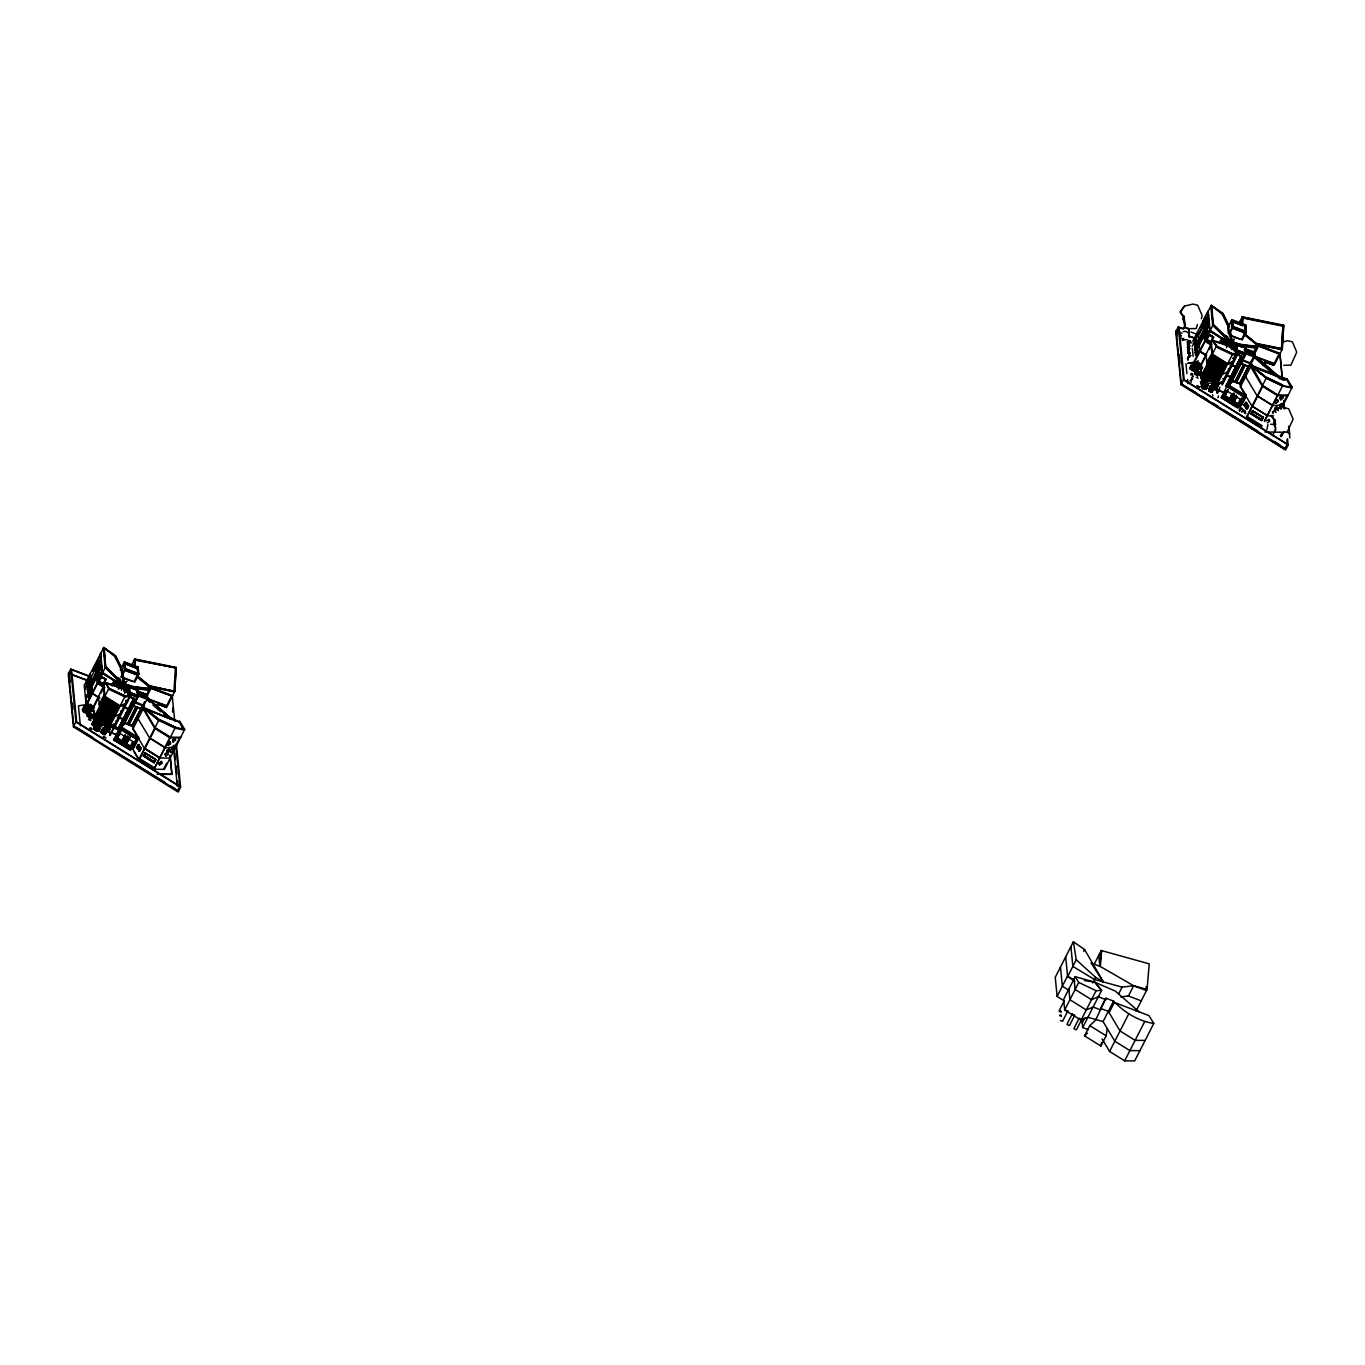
<?xml version="1.0" encoding="UTF-8"?>
<svg xmlns="http://www.w3.org/2000/svg" width="1365" height="1365" viewBox="0 0 1365 1365"><rect width="100%" height="100%" fill="white"/><g stroke="black" fill="none" stroke-linecap="round" stroke-linejoin="round"><path stroke-width="1.5" d="M1230.957 348.587L1230.838 345.26L1229.2 344.134M1187.977 360.36L1187.704 357.05L1190.911 355.565M1187.635 359.439L1187.652 358.21M1191.73 374.317L1191.764 373.345L1190.843 374.607M120.785 682.381L120.257 679.122L117.834 677.518L120.171 682.841M1228.295 340.209L1227.783 336.95L1225.361 335.329L1227.664 339.237L1227.323 343.024M134.214 667.366L134.691 658.971L176.187 667.4L174.805 691.304L167.281 706.285L146.789 698.607M134.794 666.205L135.34 659.534L175.471 667.707L173.952 691.355L149.331 686.356L137.336 676.665M134.879 667.57L135.34 659.534M176.187 667.4L174.601 691.936L149.075 686.732L136.722 676.784M1241.638 323.71L1242.201 316.782L1283.697 325.228L1282.315 349.116L1274.808 364.097L1254.299 356.419M1241.723 325.177L1242.201 316.782M1242.304 324.017L1242.85 317.363L1282.981 325.518L1281.462 349.184L1256.858 344.168L1244.846 334.493M1242.508 323.386L1242.85 317.363M1281.462 349.184L1282.981 325.518M1283.697 325.228L1282.11 349.747L1256.585 344.56L1244.232 334.596M1281.445 436.015L1282.435 433.575M1136.038 1011.09L1147.061 989.454L1149.211 963.844L1101.197 950.501L1099.866 966.335L1098.791 955.244M1146.088 986.622L1146.481 990.598L1133.65 985.735L1100.327 966.505L1101.64 950.671M119.71 684.309L119.813 687.465L122.85 685.452L120.598 686.612M122.935 682.841L122.185 681.22M1230.445 340.67L1229.711 339.032M1228.892 344.441L1230.36 343.28L1227.323 345.294L1227.254 341.898L1227.425 342.82M1234.318 393.257L1231.844 400.269M1102.101 1038.919L1109.591 1051.459L1124.675 1060.844L1134.69 1060.912L1153.783 1023.443C1138.274 1021.174 1124.163 1012.182 1113.533 1001.091L1105.872 998.19L1095.583 1020.184L1089.748 1025.593L1084.527 1035.847L1100.907 1046.051L1101.504 1042.485M1100.907 1046.051L1106.128 1035.796L1107.322 1028.681M1190.997 382.302L1191.935 377.201L1193.283 376.774M1266.959 429.583L1267.897 424.481M1189.376 351.044L1188.386 353.074L1189.376 354.781L1187.84 352.375L1189.307 350.447M1240.649 408.596L1241.723 408.442L1239.949 409.142L1239.676 411.257L1239.42 410.114M1189.017 354.661L1189.632 356.982M1239.369 410.95L1239.659 409.483M119.591 686.578L118.84 688.898M1201.388 318.796L1202.121 315.554L1197.685 305.197L1192.891 304.088L1184.376 306.152L1180.145 311.732L1184.496 317.328M1217.87 397.778L1218.467 395.901M119.523 683.507L119.182 679.941L120.188 680.538M1227.05 341.318L1226.708 337.769M1191.15 375.068L1191.236 373.481M1197.412 324.478L1196.218 328.555L1189.086 328.675L1184.513 327.19L1184.086 317.891L1180.35 312.636L1184.376 306.152M132.217 664.038L134.691 658.971M137.541 676.033L149.553 685.725L149.365 689.666L132.832 687.585M175.471 667.707L135.135 660.165M173.952 691.355L149.553 685.725M1242.406 345.652L1256.875 347.495L1256.79 343.929L1244.453 333.964M1256.858 344.168L1243.549 332.633M1229.336 347.273L1229.473 345.26M1281.018 436.783L1283.919 431.988M121.246 685.844L120.871 686.766L125.904 685.81L128.737 686.851M121.485 690.246L121.4 687.295M91.643 710.482L105.276 682.534L125.188 688.489M105.975 682.892L109.115 689.274L105.975 682.892L124.659 688.096L129.453 695.45L124.42 696.577L129.453 695.45M115.138 724.218L109.439 727.084L94.1 717.529L108.876 688.37L105.276 682.534M124.659 688.096L129.129 696.201M104.951 683.302L124.778 688.83L130.119 695.74L125.119 696.133L109.439 727.084M130.119 695.74L110.19 735.36L108.944 728.859M144.502 708.742L159.5 719.747L175.164 727.221L184.702 729.354L164.397 769.331L154.091 769.28L138.718 759.691L133.309 750.665M147.011 695.16L137.677 691.628L147.352 694.478L147.693 697.925L143.837 705.432L144.127 708.486L143.547 704.511L143.837 707.548L159.057 719.662L138.718 759.691M175.164 727.221L159.5 719.747M179.429 722.102L171.239 718.109L179.429 722.102L169.84 718.792L147.335 698.146L171.12 718.468L147.266 698.641M1199.221 368.516L1212.785 340.363L1236.4 347.597M1213.178 341.472L1216.966 346.318L1232.254 353.637L1236.963 353.262L1232.168 345.908L1236.639 354.03L1233.499 354.269M1223.449 381.91L1216.949 384.896L1201.61 375.341L1216.386 346.181L1212.785 340.363M1216.966 346.318L1214.031 342.888M1232.356 347L1232.629 345.891L1234.677 348.996M1212.461 341.131L1232.305 346.659L1237.646 353.552L1232.629 353.945L1216.949 384.896M1237.646 353.552L1222.17 384.333M1281.138 409.091L1292.211 387.182L1287.28 379.163L1251.33 365.274L1262.591 385.425L1277.964 394.997L1288.27 395.065M1273.545 415.881L1267.351 415.83L1251.978 406.241L1240.41 386.892L1251.364 365.359L1266.566 377.491L1246.228 417.519L1261.601 427.091M1255.271 369.181L1252.336 365.803L1266.686 378.327L1282.349 385.817L1292.211 387.182M1250.715 363.005L1251.005 366.042L1286.803 380.204L1287.28 379.163M1188.676 351.59L1188.096 353.399L1189.376 354.781M1188.966 355.105L1189.307 354.32L1189.427 357.135M1239.949 409.142L1239.591 409.927L1240.461 409.295M1183.796 328.658L1185.212 325.706M125.102 691.338L125.717 688.182L122.338 686.97M1229.848 344.799L1233.226 346.01L1231.605 349.474M1272.521 435.674L1275.78 429.002M1182.602 340.567L1183.643 338.332L1182.312 340.295M90.397 676.477L70.758 669.038L68.25 673.9L73.437 726.863L178.115 792.058L180.624 787.196L176.477 744.829M69.478 673.815L71.577 669.72L89.305 676.46M121.297 669.601L122.031 668.628L115.462 655.661L103.791 647.437L84.221 685.366L86.114 704.732L92.871 708.862M96.864 662.383L100.242 655.78M86.046 684.053L90.824 674.668M92.581 671.273L96.028 664.038L96.233 673.576M88.145 681.306L89.203 684.65L86.933 687.312L86.626 684.275L88.145 681.306L89.425 684.94M96.932 670.437L95.857 666.205L98.638 660.745L99.713 664.977L87.189 689.376L88.196 692.703L87.36 689.274L88.725 689.735M87.701 687.602L87.394 684.565L88.896 681.596M99.406 661.035L95.857 666.205M87.906 687.09L87.582 684.411L88.913 682.346M87.087 686.783L86.831 684.138L89.646 685.025L88.486 687.295L87.087 686.783L89.322 682.364L87.991 681.852L88.247 684.496M97.325 666.547L99.014 663.39M86.933 687.312L89.39 682.381M96.164 670.147L98.963 664.687L98.638 660.745M89.032 684.803L88.435 687.158M97.598 669.857L99.918 665.301M87.957 689.666L99.867 666.291L99.167 669.14L100.089 669.328L88.196 692.703M87.428 692.413L99.338 669.038M89.135 691.492L90.209 694.836L88.691 697.788L87.633 694.461L89.902 691.782L88.913 697.276M89.919 692.533L88.981 692.038L87.821 694.324L89.066 697.208L88.691 694.649M89.936 690.571L100.583 669.635L100.328 666.99M89.902 691.782L88.401 694.751L88.691 697.788M97.99 681.118L96.949 678.047L100.498 672.877L100.635 675.965L98.144 680.589L97.905 678.2L100.481 673.679M97.137 677.91L98.553 678.439L98.775 680.828L97.376 680.299L97.137 677.91L100.345 673.423M88.844 694.717L89.902 692.652M87.923 697.498L89.442 694.546M100.498 672.877L96.949 678.047M73.437 726.863L75.962 722L70.758 669.038M97.376 680.299L100.566 673.9M82.685 710.312L84.511 706.149M97.222 680.828L100.686 673.952M84.988 706.234L82.873 710.96M89.322 697.293L90.38 695.109M82.736 710.909L86.166 706.234L83.35 711.455M90.551 695.177L89.442 697.344L88.981 692.038M85.5 706.149L82.821 711.216L87.872 712.854M86.114 704.732L105.685 666.803L103.791 647.437M85.79 706.149L82.941 711.284C88.776 718.894 94.85 690.912 86.097 712.769M98.519 681.715L103.365 684.821L98.195 681.92L101.147 676.016M83.709 711.66L86.387 706.149L83.948 711.813M98.195 681.92L101.744 676.63L98.707 681.8L103.194 684.257L105.907 679.292L101.556 676.989M86.985 706.507L84.306 712.018M99.406 681.425C111.043 687.994 92.308 681.903 101.778 676.835M84.425 712.086L88.128 704.664L89.595 704.732M84.613 712.274L86.439 708.776L84.784 712.308M88.52 704.664L86.524 708.572L88.827 704.664M85.142 712.513L89.117 704.664M89.425 704.664L85.585 712.854L89.902 704.732M85.688 712.854L90.107 704.664M86.387 712.769L90.909 704.954L87.07 712.854M91.216 705.21L86.797 712.769M88.247 716.557L91.011 711.148L88.742 711.046C90.278 712.632 86.933 718.724 87.036 714.509C87.121 717.819 92.206 719.116 91.882 714.253L90.227 717.751L87.377 716.113L87.036 714.543L91.626 705.381L87.206 715.141M91.933 705.637L87.104 715.175M102.87 684.462L105.48 679.412L101.471 676.818M87.377 716.113L88.964 712.189M90.67 709.322L92.445 705.876L90.517 710.534L91.882 711.336L93.622 707.923M103.04 685.025L106.163 679.343L100.976 676.46L106.163 679.343M94.1 717.529L93.212 706.388L91.319 709.749L91.745 711.302L93.23 706.968M93.298 706.797L91.813 711.131M88.606 716.779L90.295 713.588M91.677 711.011L93.383 707.07M93.878 706.848L99.099 696.594M100.788 693.284L103.313 688.335M89.322 717.205L90.977 713.656L89.203 717.137M91.182 713.997L89.681 717.41M91.66 714.134L89.919 717.563M91.233 717.666L93.451 714.339M94.014 713.827L91.643 717.666M94.083 714.049L92.206 717.751L94.151 714.339M99.253 704.391L104.303 694.478M93.878 718.451L94.748 716.284M94.902 717.222L105.156 697.071L119.608 706.063L109.354 726.214L94.902 717.222L94.287 710.994M94.594 720.089L92.138 724.969L93.895 720.532M92.001 723.638L94.85 718.638A4.914 2.03 27 0 0 94.868 721.266L93.724 720.02M92.086 724.491L94.339 720.157M106.88 699.358L105.719 698.812L107.033 699.289L97.478 717.666L96.42 717.017L105.856 698.726M120.239 670.027L124.403 661.837L138.155 667.041L138.855 674.071L134.674 682.261M105.975 698.624L101.061 707.906M95.072 722.273L93.161 725.651L95.413 726.76M124.932 665.199L125.358 669.447L137.831 674.173L137.558 667.144L124.727 663.083L137.217 667.826L138.155 675.436L124.403 670.215L123.72 663.202L135.476 667.656M97.478 717.666L107.033 699.289M93.673 725.907L96.437 720.379L93.844 720.038M96.761 720.601L93.963 726.163L96.71 720.635M93.827 728.074L97.734 721.317M98.758 718.297L99.918 718.86L98.621 718.382L108.04 700.091L109.234 700.654L99.799 718.946M102.29 722.614L97.666 720.976L94.014 728.791M97.768 730.957L100.498 726.231L99.031 731.145L94.049 729.217L98.075 721.539M94.441 729.473L98.434 721.078A4.914 2.03 27 0 0 102.802 722.204L102.904 722.187M99.662 719.048L109.234 700.654M120.922 677.04L125.102 668.85L124.403 661.837M98.468 721.727L94.612 729.661L98.758 721.983M125.358 669.447L125.085 662.4M98.536 723.45L95.004 729.848M95.345 730.07L98.86 723.484L96.608 723.296M95.413 730.19L98.792 723.399L95.874 722.153M100.976 719.679L102.136 720.242L100.822 719.764L110.258 701.474M95.755 730.412L97.461 726.845L98.109 727.443M102.017 720.328L111.418 702.019L110.36 701.371L100.822 719.764M96.096 730.633L97.683 727.153L95.977 730.565L96.881 730.975L99.184 727.528L96.881 730.975M100.601 727.221L98.144 727.221L96.437 730.855L98.843 731.06L100.566 726.828M101.88 720.43L111.418 702.019L110.36 701.371M94.629 727.75L93.929 729.217L96.557 730.94L98.724 727.562M99.15 724.201L101.164 724.661L101.419 722.495M103.04 721.147L112.578 702.736L113.636 703.402L104.098 721.795L103.296 720.959M98.161 731.077L100.635 726.265M112.578 702.736L103.194 721.061L104.098 721.795M98.092 730.992L100.532 726.487M97.086 723.262L96.113 723.399A6.74 2.781 27 0 0 103.859 725.293L104.9 723.245L103.808 722.477M105.293 722.546L114.831 704.135L115.889 704.801L106.351 723.194L105.549 722.358M101.198 731.725L103.04 727.886M106.316 731.145C100.635 727.869 104.337 726.88 101.317 731.572M102.955 728.432L101.3 732.766L103.928 734.507L107.972 728.159L104.508 734.472M103.16 729.268L101.419 732.851C107.272 740.837 109.865 715.584 104.03 734.507M103.894 728.688L105.463 725.173L107.17 725.31L102.785 733.739L106.845 725.293L102.102 733.295L103.723 729.797M106.146 729.558L103.791 728.671L106.282 725.327M104.115 728.705L106.095 725.225M106.743 725.276L102.494 733.483M108.5 724.542L107.596 723.808L116.725 705.671L118.038 706.132L108.5 724.542L107.443 723.894L116.981 705.483M107.494 725.344L103.177 733.943M103.518 734.165L107.818 725.378M103.74 734.319L108.006 725.566M124.539 693.369L128.72 685.179L137.797 688.625L138.513 695.911L123.993 724.542M137.473 668.406L138.155 667.041M126.075 692.243L128.685 687.107M171.12 718.468L147.608 697.959L138.36 694.393L137.49 696.014L129.692 693.062L129.385 685.742L137.183 688.711L137.66 695.758M103.859 734.387L105.003 734.592L108.364 728.381L105.207 734.609M108.62 730.94L110.446 727.101L110.156 728.603M108.808 731.657L110.326 727.187M110.36 727.528L108.552 731.947L110.531 727.972M128.72 685.179L128.737 693.829L137.814 697.276L129.351 693.744M129.692 693.062L129.385 685.742M125.546 703.299L115.274 723.45L109.354 726.214M109.558 735.121L115.94 724.081M114.148 727.391L129.658 696.491L134.299 698.641L129.658 696.491M129.88 696.85L114.694 727.204L118.55 728.654L133.753 698.829L118.431 727.989M137.49 696.014L137.183 688.711M137.797 688.625L137.097 689.99L128.02 686.544L128.737 693.829L128.02 686.544M133.668 698.402L118.516 728.262L114.66 726.811M134.265 698.232L118.755 729.149L114.097 726.999M120.239 728.791L124.403 723.569L119.745 727.92L113.653 739.864L130.46 750.341L136.551 738.397L138.411 737.032L135.886 738.516L120.239 728.791L122.202 726.914L121.843 727.733M131.074 746.843L116.042 737.51L114.165 739.318L129.3 748.788L132.678 741.366L118.874 732.766M121.587 726.572L115.496 738.516L113.653 739.864L128.856 748.89L129.641 748.105L114.814 738.414M114.882 740.632L119.438 731.145M121.349 727.374L137.029 696.662M121.485 727.75L123.737 723.314M132.883 705.534L124.147 722.443M119.335 732.886L116.264 738.636L126.041 744.727M134.316 703.794L131.33 702.651L134.35 704.118L137.78 696.935M138.957 694.29L146.669 698.027L138.616 694.973L138.684 691.509L146.738 694.563L147.335 698.607M120.427 731.657L116.895 738.038M116.725 739.284L119.881 733.124M117.441 738.192L120.871 731.555M135.903 706.831L127.508 724.098L136.432 707.002M127.457 724.013L136.142 706.626L132.832 705.364M128.617 724.15L137.2 707.292M140.868 708.469L137.558 707.207L128.907 724.644L137.609 707.377L140.902 708.81L132.098 725.532M148.785 685.81L148.7 689.223L148.785 685.81L149.706 688.984L146.482 695.314M149.416 686.049L148.717 687.414L172.331 696.372M125.307 734.336L121.929 741.161L124.795 735.854M125.273 736.144L122.406 741.468L125.017 736.349M125.802 742.97L127.542 739.557L124.88 737.902L123.14 741.332L124.215 741.98L125.904 738.806M125.153 736.81L128.208 738.823M123.225 741.28L124.915 737.987M147.113 694.375L150.491 687.772M129.419 692.464L146.993 699.289L147.352 694.478M146.925 696.269L151.123 688.028M142.711 705.449L132.098 725.395M143.052 704.75L144.622 701.678M124.334 742.441L127.645 735.871M143.547 704.511L132.61 726.043L132.9 729.081L144.485 748.447L159.859 758.036M136.722 719.457L138.462 716.028L137.66 715.345M132.9 729.081L143.837 707.548L171 719.048L143.496 708.23L143.206 705.193M125.921 743.447L128.89 737.544L126.655 737.851M128.941 737.527L126.177 743.464M130.084 736.946L126.365 743.942L130.136 737.134M131.006 746.433L133.446 741.639M131.023 746.655L132.9 743.191M131.279 746.689L133.019 743.277M132.234 748.856L138.411 737.032M132.422 749.129L138.309 737.527L121.997 727.357M132.832 748.976L137.967 737.578M133.07 749.368L138.803 738.09L138.138 737.424L136.21 739.079L119.403 728.603L123.396 723.996M157.333 703.999L166.649 707.531L157.333 703.999L157.743 708.094M136.534 747.389L138.752 744.573L140.902 748.174L139.384 751.125L136.534 747.389L138.155 747.542L139.486 750.375M138.001 745L136.841 747.286L140.015 750.665L141.175 748.395L138.001 745L139.315 745.273L138.087 747.542M138.752 744.573L137.234 747.542L139.384 751.125M138.769 745.171L137.609 747.44L139.486 750.562L140.646 748.293M138.718 750.409L139.878 748.122M138.684 750.989L140.185 748.02M139.23 759.691L155.252 728.262L170.028 737.475L154.023 768.887L139.213 759.657L133.889 750.75M166.462 706.063L171.666 695.809L148.102 687.192M172.263 696.133L174.703 720.993M143.308 756.091L145.117 752.9L155.917 759.622L154.108 762.813L143.308 756.091L145.117 752.9M154.484 761.824L144.366 755.562L145.543 753.258L155.644 759.554L154.245 762.028L144.127 755.732M155.235 759.708L153.938 762.25L144.485 755.562M154.091 769.28L175.351 727.46L159.057 719.662M163.749 768.956L166.615 763.291M174.549 747.781L175.368 747.849M175.556 745.785L178.917 739.182M157.282 774.296L171.888 774.399L170.096 755.272M177.706 790.352L179.105 787.622M1182.209 328.351L1178.285 326.866L1175.76 331.729L1180.964 384.691L1285.625 449.887L1181.305 384.009L1176.186 330.961M1177.688 330.279L1179.087 327.549L1183.028 329.033M1192.754 341.199L1211.301 305.265L1222.972 313.489L1229.558 326.44M1224.951 340.721L1209.697 331.012L1207.803 311.664L1202.77 321.577L1204.374 331.644M1194.512 340.004L1196.423 336.251M1200.978 327.378L1206.097 317.311M1192.123 346.454L1203.111 324.955L1203.725 331.388M1207.684 323.181L1205.176 327.941L1203.845 327.429L1203.555 323.88L1203.691 327.975L1203.367 324.017L1206.148 318.557L1207.24 322.805L1194.716 347.188L1194.938 350.225L1207.616 327.156L1206.472 324.324C1208.52 324.17 1208.929 328.675 1206.677 326.969L1206.609 323.829L1207.445 327.259L1207.206 324.563M1198.351 335.79L1208.776 315.349M1195.211 345.43L1195.655 339.134L1195.211 345.43L1195.945 342.171M1206.916 318.847L1203.367 324.017M1195.928 345.106L1194.597 344.594L1196.696 340.26M1203.691 327.975L1207.24 322.805M1185.929 363.687L1186.902 373.669M1195.569 344.833L1196.423 339.424M1205.107 327.685L1207.428 323.13L1206.711 319.598L1204.51 324.205L1204.851 327.583M1195.467 347.495L1207.377 324.119M1194.938 350.225L1206.967 326.508M1196.644 349.321L1197.719 352.665L1196.201 355.617L1195.143 352.289L1196.644 349.321L1197.77 352.887L1195.331 352.136L1207.223 329.17M1208.725 326.235L1196.508 350.242L1195.075 349.73L1194.87 347.085M1196.201 355.617L1195.911 352.579L1197.412 349.611M1205.5 338.947L1208.281 333.487L1207.24 330.415L1204.459 335.875L1204.732 338.656L1204.647 335.722L1207.087 330.944L1208.144 333.794M1196.201 352.477L1197.327 350.174L1196.491 352.597M1195.433 355.327L1197.89 350.378L1196.491 349.867L1196.747 352.511M1205.227 336.165L1208.008 330.705M1180.964 384.691L1183.472 379.811L1178.285 326.866M1205.483 336.046L1207.923 331.268M1196.354 355.071L1197.259 350.14M1204.732 338.656L1207.513 333.197L1207.24 330.415M1192.123 363.977L1190.246 368.277M1190.178 368.448L1192.498 364.063M1196.832 355.122L1198.061 353.006M1195.382 370.666L1190.331 369.028L1191.73 364.404M1190.451 369.096L1191.918 365.035M1213.673 337.172L1208.81 334.067L1213.673 337.172L1210.874 342.632L1205.705 339.749L1208.725 333.862L1207.325 333.333L1207.087 330.944M1192.601 365.854L1190.809 369.318L1192.549 365.905M1191.167 369.523L1192.959 366.076M1206.216 339.629L1209.015 334.613M1191.457 369.625L1193.198 366.212L1191.526 369.744M1210.55 342.854L1213.417 337.104L1209.219 334.476L1206.745 339.356L1210.38 342.291L1213.058 337.274L1208.656 334.852L1213.144 337.292L1209.288 334.664M1209.288 334.886L1207.087 339.203M1194.256 367.014L1193.402 366.383L1191.816 369.847M1190.945 367.475L1189.973 367.39L1190.331 369.028L1193.095 370.666C1206.66 344.901 1186.868 379.419 1195.74 362.476L1198.18 362.629L1193.385 370.666L1198.538 362.834L1194.682 370.666M1192.242 370.171L1196.337 362.476M1196.73 362.476L1192.959 370.597M1192.839 370.512L1197.037 362.476M1193.693 370.666L1197.924 362.476L1193.983 370.666M1198.897 363.056L1195.279 370.666L1191.474 369.028L1192.396 368.209M1194.597 372.935L1199.255 363.261L1194.631 372.611M1194.921 373.686L1199.443 363.448M1194.802 373.635L1199.971 363.687L1198.419 367.287L1199.835 367.987L1199.408 366.4L1194.614 364.83L1195.04 366.383L1197.617 367.919L1195.859 365.581L1197.003 365.581L1198.589 367.322M1200.808 365.001L1199.255 369.113L1198.026 368.362L1200.21 363.841M1195.365 374.215L1198.521 368.96L1195.723 374.42M1198.845 367.629L1200.569 364.046L1200.978 365.632M1200.825 364.609L1199.391 369.164L1199.033 367.885M1199.204 368.908L1200.927 365.035M1196.44 374.846L1197.856 371.417M1204.868 357.835L1201.388 364.66L1201.797 368.823M1209.134 349.457L1211.659 344.509M1196.713 374.948L1198.521 371.485L1197.156 375.273M1199.17 371.963L1197.549 375.443M1194.46 367.492C1201.627 368.465 1191.782 374.624 1194.887 373.925L1197.634 375.563L1199.391 372.065M1198.897 372.799L1198.555 374.744L1199.494 374.01M1201.217 369.488L1201.797 368.345M1199.357 373.959L1199.937 372.833L1199.818 375.563L1199.46 373.925M1206.762 362.203L1212.444 352.545M1201.968 376.638L1200.21 375.529L1201.268 373.481A6.74 2.781 27 0 1 1201.49 373.328M1242.184 340.09L1246.364 331.883L1245.682 324.87L1231.93 319.649L1227.749 327.856L1228.261 333.111M1205.107 375.409L1203.93 374.846L1213.229 356.64L1214.543 357.101L1213.366 356.538M1228.807 327.429L1222.972 313.489M1232.237 320.912L1245.068 324.955L1245.341 332.002L1232.868 327.259L1232.237 320.912L1244.726 325.638L1245.341 332.002M1201.695 384.145L1203.282 384.521L1200.671 383.463L1203.367 378.088M1200.842 383.514L1203.725 378.054L1201.012 383.684M1214.389 357.186L1204.988 375.494L1214.543 357.101M1201.354 383.906L1204.169 378.344L1201.524 383.957M1204.066 388.769C1208.383 377.32 1201.456 395.15 1206.268 387.455L1206.541 388.974L1201.439 387.029L1204.561 378.685M1201.541 386.739L1204.903 378.907M1207.308 376.774L1206.131 376.211L1215.43 358.005L1216.744 358.466L1215.55 357.903M1201.388 386.568C1213.11 362.083 1194.187 400.337 1206.165 385.305M1216.59 358.551L1207.172 376.859L1216.744 358.466M1229.302 333.162L1232.612 326.662L1231.93 319.649M1229.046 334.783L1232.527 327.941L1244.999 332.685L1241.519 339.51L1230.821 335.449M1232.868 327.259L1232.595 320.229M1202.633 387.745L1206.148 379.726M1202.582 387.779L1205.977 381.193M1206.199 381.21L1202.923 388.001L1206.302 381.21L1203.845 381.04M1218.928 359.848L1209.526 378.156L1208.349 377.593L1217.631 359.37L1218.928 359.848L1217.768 359.285M1207.342 382.234C1204.032 380.937 1207.087 383.019 1207.752 379.982M1206.66 382.029C1209.322 378.958 1210.789 381.347 1206.438 379.47M1218.672 360.036L1209.646 378.054L1208.349 377.593M1204.493 388.803L1205.841 385.271M1204.817 388.82L1206.711 385.34L1207.854 385.51M1204.647 388.735L1207.018 385.374M1205.363 388.871L1207.342 385.391M1210.55 378.958L1219.986 360.667L1221.146 361.213L1211.728 379.521L1210.55 378.958L1219.832 360.752L1221.146 361.213M1239.727 321.85L1241.996 317.414L1283.475 325.86M1205.79 388.906L1208.179 384.486L1205.995 388.923M1206.319 388.94L1208.247 385.084M1220.89 361.401L1211.864 379.436L1210.806 378.77M1213.98 380.937L1212.803 380.374L1222.34 361.964L1212.956 380.289M1210.55 385.783L1208.827 389.383M1208.725 389.673L1210.55 385.715M1210.584 386.107L1208.912 390.373M1214.816 387.131L1211.864 392.352L1208.81 390.595L1210.465 386.261M1208.98 390.629L1210.414 385.664M1222.238 362.066L1223.398 362.612L1214.116 380.835L1212.803 380.374M1209.612 391.124L1211.011 387.472M1213.468 383.121L1211.403 386.5L1214.44 383.19M1213.929 383.07L1209.885 391.226M1231.947 347.341L1232.697 346.3M1214.253 383.104L1210.226 391.465M1216.13 382.268L1214.952 381.705L1224.49 363.295L1215.106 381.62M1210.346 391.533L1214.748 383.224M1216.932 384.248C1212.495 379.163 1206.302 405.422 1215.072 383.241M1215.328 383.19L1210.857 391.943M1224.388 363.414L1225.548 363.96L1216.266 382.183L1214.952 381.705M1232.919 349.491L1236.229 342.99L1245.307 346.437L1246.023 353.723L1231.503 382.371M1245.324 325.553L1231.571 320.331L1232.254 327.344L1246.023 332.565L1245.682 324.87M1211.54 392.335L1214.031 386.602M1233.585 350.054L1236.195 344.935M1244.948 347.12L1235.871 343.673L1236.588 350.976L1245.665 354.405L1244.692 346.522L1236.895 343.571L1237.031 349.218M1216.812 384.179L1227.118 363.892L1212.683 354.9L1202.411 375.051L1216.863 384.043L1222.784 381.262L1227.135 372.73M1217.341 386.397L1215.533 389.725M1217.904 385.613L1215.498 389.793M1236.229 342.99L1236.246 351.658L1245.324 355.088L1236.861 351.573L1234.25 356.692M1236.895 343.571L1237.202 350.873L1244.999 353.842M1227.835 371.365L1233.056 361.111M1219.628 389.417L1217.068 392.932L1219.935 387.302M1222.528 383.019L1237.168 354.303L1241.775 356.06L1227.186 385.169M1222.221 385.015L1237.39 354.781M1244.829 352.187L1244.692 346.522M1244.607 347.802L1245.307 346.437M1225.958 385.868L1241.16 355.924L1237.338 354.473M1226.026 386.09L1241.177 356.214M1226.06 386.483L1241.775 356.06M1244.829 350.123L1245.528 348.757L1254.862 352.306L1255.203 355.753L1251.347 363.244L1242.048 359.729L1241.86 361.947L1238.84 360.479L1241.826 361.606M1229.353 385.561L1245.818 395.338L1243.72 396.891L1226.913 386.414L1231.93 381.398L1227.749 386.602L1243.396 396.345L1245.921 394.86L1244.061 396.208L1237.97 408.152L1221.163 397.693L1227.254 385.749L1229.114 384.384M1221.675 397.147L1223.552 395.338L1238.584 404.654M1245.853 350.02L1254.264 352.392L1254.179 355.856L1246.126 352.801L1245.853 350.02L1253.906 353.074L1254.503 357.118L1245.17 353.569M1223.04 396.362L1224.934 392.574M1228.858 385.203L1244.539 354.49M1228.995 385.578L1231.452 380.562L1240.751 384.111L1241.041 387.08M1231.793 380.545L1236.878 370.017M1237.441 368.942L1240.87 362.066M1242.815 358.176L1245.341 353.16L1237.543 350.191M1225.685 392.693L1223.774 396.464L1230.957 400.952M1227.749 386.602L1229.711 384.742M1231.691 380.664L1239.437 365.223M1227.937 389.469L1224.456 396.311L1227.152 390.475M1245.29 354.763L1231.384 382.098L1228.602 380.613L1231.759 381.842L1229.37 385.425M1246.126 352.801L1246.194 349.338M1223.347 398.188L1236.809 406.599L1240.188 399.194L1226.384 390.595L1222.392 398.444L1228.244 389.247M1225.019 395.987L1227.681 390.919M1240.461 363.653L1243.651 364.489L1235.018 381.927L1243.549 364.796M1235.359 381.671L1243.942 364.83M1236.127 381.961L1244.709 365.12M1248.378 366.229L1239.659 383.463L1236.417 382.456L1245.068 364.984L1248.412 366.639L1245.068 364.984M1236.417 382.456L1245.17 365.308M1256.295 343.639L1256.21 347.051L1256.295 343.639L1257.216 346.812L1236.571 344.185L1244.351 347.205M1231.844 393.785C1230.121 404.944 1227.101 392.079 1222.904 397.42M1232.134 393.683L1229.609 398.631M1229.677 398.819L1232.305 393.683M1253.343 352.682L1255.868 347.734L1255.561 344.663L1279.176 353.62L1273.972 363.892M1232.68 394.041L1230.172 399.092M1230.257 399.28L1233.26 393.359M1230.65 399.143L1232.407 395.714L1235.069 397.369L1233.312 400.798L1232.339 400.099L1233.994 396.703M1253.787 353.859L1258.001 345.601M1254.162 353.672L1254.862 352.306M1253.582 355.753L1258.632 345.84M1233.397 396.396L1231.691 399.706L1230.735 399.109M1250.221 363.261L1239.693 383.326M1250.562 362.578L1252.916 357.954M1231.708 399.808L1233.465 396.379M1251.057 362.322L1251.995 365.615L1251.057 362.322L1240.12 383.855L1240.41 386.892M1240.751 384.111L1231.264 380.92M1243.361 378.975L1245.972 373.856L1245.17 373.174M1235.82 396.584L1233.619 401.378M1236.298 396.157L1233.687 401.276M1236.741 396.447L1233.875 401.754L1238.618 404.176M1234.318 401.617L1236.844 396.771M1236.673 406.497L1238.737 404.33L1224.32 395.458M1221.846 396.805L1237.151 405.917L1222.323 396.242M1241.826 397.829L1238.601 405.115M1239.437 402.965L1241.399 399.382M1245.58 394.314L1243.396 396.345M1239.744 406.668L1245.921 394.86M1239.932 406.941L1245.818 395.338M1240.341 406.787L1245.494 395.406M1241.536 405.303L1245.358 397.795M1245.648 395.253L1246.16 396.277L1245.477 395.594M1263.086 365.649L1264.86 361.827L1274.159 365.359L1264.673 362.169M1244.044 405.217L1246.262 402.402L1248.412 405.985L1246.893 408.954L1244.044 405.217L1246.893 408.954M1245.511 402.829L1248.685 406.207L1247.474 408.493L1244.351 405.098L1245.511 402.829L1246.825 403.085L1245.597 405.371M1244.761 405.354L1246.262 402.402M1246.399 403.204L1245.238 405.234L1246.996 408.391M1246.194 408.8L1248.412 405.985M1248.156 406.105L1247.525 408.493M1246.74 417.502L1262.762 386.09L1277.538 395.287L1264.382 421.051M1250.818 413.902L1252.626 410.711L1263.427 417.451L1261.618 420.625L1250.818 413.902L1252.626 410.711M1261.925 419.499L1251.654 413.544L1253.036 411.104M1251.841 413.493L1253.07 411.087L1263.171 417.366L1261.755 419.84M1277.708 375.921L1254.862 355.975L1278.288 376.979L1254.776 356.453M1252.183 413.339L1251.347 413.783L1261.448 420.079L1262.813 417.553L1252.899 411.445M1264.468 421.461L1282.861 385.271L1266.566 377.491M1282.23 405.251L1287.28 395.355M1279.397 432.227L1264.877 431.971M1285.216 448.181L1287.314 444.086L1286.905 439.888M1287.519 438.66L1288.133 445.007L1286.052 449.119L1181.39 383.923M1073.368 941.748L1076.251 959.766L1095.634 977.323L1103.364 981.947L1084.612 949.562L1073.368 941.748L1055.247 977.323L1057.124 996.416L1063.813 1000.664M1057.124 996.416L1067.566 975.924M1074.852 981.043L1067.635 976.692L1076.251 959.766M1083.674 951.422L1084.612 949.562M1139.11 1011.84L1115.41 991.144L1094.781 982.152L1075.193 976.692L1063.642 999.385L1064.683 1009.981L1081.063 1020.184L1087.922 1017.283L1103.091 1021.583L1114.813 1041.205L1129.896 1050.606L1139.912 1050.658M1059.121 1010.834L1064.342 1000.579M1064.683 1009.981L1078.725 982.408L1075.193 976.692M1062.704 1021.02L1067.925 1010.783M1094.44 963.775L1101.197 950.501M1067.089 1024.023L1072.31 1013.785M1069.597 1025.32L1074.818 1015.065M1092.785 982.919L1095.634 977.323M1074.016 1028.34L1079.237 1018.085M1081.063 1020.184L1096.078 990.7L1101.606 990.427L1082.701 1027.538L1088.451 1029.705M1076.507 1029.62L1081.728 1019.382M1082.701 1027.538L1082.24 1022.897L1084.851 1017.778M1105.872 998.19L1100.651 1008.428L1108.312 1011.329L1120.034 1030.967L1135.117 1040.352L1145.133 1040.42M1103.091 1021.583L1113.533 1001.091M1109.131 1012.693L1114.352 1002.456L1148.92 1015.577L1153.783 1023.443M1118.618 993.942L1122.098 987.117L1133.65 985.735L1147.061 989.454M1133.65 985.735L1128.428 995.989L1120.733 996.894M1109.591 1051.459L1128.701 1013.956M1124.675 1060.844L1144.672 1021.6M97.546 723.535L97.973 721.147L94.1 729.251L94.066 727.784M1282.127 433.302L1280.404 435.554L1281.445 435.759M121.007 684.07C125.734 679.582 125.58 685.213 120.564 686.766M1228.517 341.881C1231.639 337.974 1234.404 341.745 1229.421 343.707M1188.096 344.338L1187.14 342.308L1188.608 340.38L1190.451 340.977M1188.301 346.778L1187.345 344.748L1189.632 342.871M1188.267 349.389L1187.311 347.358L1189.598 345.481M1189.069 348.655L1188.028 350.771L1189.052 352.392L1187.516 350.003L1188.983 348.075M1188.983 355.89L1189.939 353.177M1188.386 357.374L1190.672 355.497M1244.846 411.889L1244.744 410.507L1244.931 412.725M1227.289 344.168L1226.657 347.7M122.116 683.609L127.047 681.203L122.15 685.196M1228.978 342.24L1230.599 340.226L1234.574 339.032L1228.756 343.673M127.013 738.243L128.822 737.612M126.945 738.704L128.31 738.755M125.068 736.844L126.041 737.783M125.119 736.742L126.297 737.612M126.297 739.045L124.727 742.321L125.802 742.97M1232.612 394.707L1233.431 395.731M1235.717 396.635L1232.288 395.236L1233.414 395.782M124.096 682.892L121.502 668.321L115.121 655.729L104.354 648.153L114.592 656.326L120.973 668.901L123.55 683.473M115.462 655.661L121.502 669.208L123.908 682.688M104.354 648.153L105.668 667.57L121.11 682.79M128.702 687.056L125.102 685.947M1228.483 326.73L1222.648 313.558L1211.881 305.965L1222.102 314.138L1228.483 326.73L1231.076 341.301M1227.22 339.22L1213.178 325.382L1211.881 305.965M1230.582 344.475L1233.994 341.199L1231.384 339.561L1229.456 340.772M112.015 685.895L113.892 684.872M126.877 737.851L128.361 736.418M124.642 684.94L126.092 683.353M1084.527 1035.847L1087.444 1033.134M85.688 708.384L86.353 708.725M90.909 704.954L90.022 704.664M90.056 707.326L90.738 707.582M89.629 712.939L87.735 716.318M90.312 713.4L90.96 713.861M88.128 716.489L91.011 711.148M88.81 716.966L90.431 713.639M1196.218 364.182L1195.638 362.476M1194.256 366.776L1192.293 370.12M1198.334 365.581L1197.514 365.12M1196.747 370.58L1196.167 368.874L1198.521 368.96M1195.416 374.164L1198.129 368.96M1198.538 371.655L1196.832 375.017M86.865 706.439L84.203 706.149L82.378 709.646C83.896 713.741 80.757 707.292 84.647 709.561L82.838 709.646M118.124 688.762L120.495 687.533M1188.898 343.417L1187.601 345.772L1188.881 347.154L1188.181 343.98L1189.973 343.263M1188.864 346.028L1187.567 348.382L1188.847 349.764L1188.147 346.591L1189.922 345.874M97.649 720.976L97.154 721.351A6.74 2.781 27 0 0 104.9 723.245M1229.882 344.236L1233.039 342.871L1236.144 343.946L1236.332 343.042L1233.551 342.53L1230.735 343.963M103.262 709.271L107.92 700.177L109.081 700.723M96.42 717.017L97.734 717.478M114.831 704.135L115.633 704.988M117.782 706.319L116.725 705.671M106.351 723.194L105.446 722.46M115.394 739.608L117.68 738.124M145.492 753.77L143.82 755.954L145.543 753.258L155.644 759.554M155.917 759.622L144.809 753.122M154.108 762.813L143.615 755.852M1203.93 374.846L1205.244 375.307M1223.398 362.612L1222.084 362.152M1206.131 376.211L1207.428 376.672M1225.548 363.96L1224.234 363.482M1222.562 398.102L1224.405 396.754M1263.427 417.451L1252.319 410.95M1261.448 420.079L1251.876 413.39M1261.618 420.625L1251.125 413.68M172.758 741.622L175.641 740.274L174.976 738.482L175.215 739.847M1280.762 399.706L1282.998 398.085C1283.202 393.785 1277.845 397.693 1280.677 399.877L1282.742 397.659M165.506 755.869L168.356 754.538L167.025 750.938L169.124 748.771L166.649 750.545L167.741 752.525M170.386 752.337L173.321 750.955L172.024 747.355L174.037 745.239M159.313 764.741L162.264 763.376L161.172 761.226M1267.3 422.826L1269.621 421.205L1269.092 419.465L1266.14 420.864M167.213 750.972L169.414 749.317L170.011 750.955M1274.552 408.766C1280.285 404.347 1271.139 408.869 1275.866 412.349M1274.722 408.8L1276.957 407.179M174.583 738.073L172.502 740.222L173.167 742.048M170.045 742.15L167.247 743.328L170.13 741.98L167.622 743.72L167.861 745.119M174.908 738.653L172.638 740.222L173.253 741.895M1275.866 403.204C1272.487 400.133 1281.24 398.085 1275.132 401.549L1275.78 403.358L1278.271 401.6L1277.606 399.774M1280.182 398.085L1282.503 396.311M1279.705 405.217L1281.957 403.494L1279.534 405.183L1280.421 408.34M165.916 756.295L165.199 754.436L172.263 748.737L169.738 750.528L170.881 752.61M174.942 747.44L172.724 748.958L172.161 747.355L174.345 745.802M172.638 749.129L175.078 747.44L174.413 745.631M1281.94 403.46L1282.588 405.269L1277.623 408.749L1278.305 410.592M168.356 745.375L170.762 743.771L170.096 741.946M121.946 682.961L124.369 681.971L123.055 674.395M1206.967 339.22L1205.705 339.749M105.634 679.463L101.147 677.023M1189.888 380.784L1192.669 379.06M123.225 686.151L126.041 684.701L128.822 685.213L128.634 686.117L124.403 685.213L120.632 687.175M95.243 722.46L96.13 723.075M93.554 725.839L96.318 720.293M94.185 726.317L97.052 720.857M94.492 726.624L96.898 726.828L95.755 728.176L99.338 728.5L99.474 729.917L94.629 728.074L94.577 726.504M94.765 726.692L97.615 727.118L96.062 725.992M103.552 729.627L101.761 733.073L101.164 731.248L101.3 732.715L101.3 731.299L103.859 733.739M105.941 728.415L107.477 729.49M104.542 730.292L105.515 730.804M110.275 727.067L110.292 728.535M104.969 730.667L104.115 730.343L105.122 731.589M105.293 730.872L106.88 731.111M108.705 731.725L108.535 730.48L108.671 731.964M1202.753 380.272L1203.35 380.716M1204.698 384.572L1203.657 388.428M1201.951 387.302L1205.875 379.47L1202.19 387.455M1203.145 388.155L1204.971 384.657L1208.162 385.544L1208.008 384.043L1207.991 385.459M1203.128 383.138L1205.653 385.049M1215.515 383.377L1212.973 383.002L1211.301 386.5L1212.427 387.268M1210.516 386.841L1209.151 390.817M1214.185 385.544L1211.881 385.357L1215.004 386.739M1212.495 388.035L1211.284 387.933L1214.185 388.923M1211.369 391.567L1209.97 389.929C1206.95 387.438 1209.919 393.359 1211.796 392.284M1215.328 387.541L1215.618 388.718M96.215 724.883L97.069 725.361L94.543 724.406M105.685 726.743L107.886 728.279M1205.585 379.351L1201.422 386.756M1213.195 384.572L1215.396 386.159M1214.628 385.715L1211.438 392.318L1214.731 385.749M94.509 718.775L92.701 717.717A6.74 2.781 27 0 1 94.134 717.273M116.554 686.834L119.011 686.493M1224.064 344.645L1226.521 344.321M1226.179 346.113L1227.715 345.584M94.287 717.188L109.609 726.743L115.325 723.877M1200.569 364.148L1201.797 375L1217.136 384.555L1222.835 381.688M1229.814 343.844L1233.465 342.717L1237.065 344.577M126.194 703.623L119.864 706.575L104.525 697.02L103.467 686.22M109.609 726.743L115.923 723.774L115.667 721.078M1217.136 384.555L1223.432 381.603M121.058 686.578L123.328 687.448L124.096 691.663M113.977 683.524L112.357 684.019L115.889 684.292M1190.126 348.502L1188.062 349.542L1189.052 352.392M1241.587 411.991L1243.379 411.274L1242.304 411.428M1236.349 395.423L1234.54 396.055L1236.451 395.236M1220.139 343.059L1222.75 342.615M1282.093 342.206L1287.519 340.704L1292.331 341.796L1296.75 352.153L1290.863 365.172L1283.731 365.291M100.14 724.15L102.273 724.115A4.914 2.03 27 0 1 100.055 724.132M102.426 724.61L102.767 724.525A5.614 2.321 27 0 0 103.348 724.15M99.133 724.201L103.859 725.293M102.324 724.644L101.164 724.661M1187.942 363.244L1193.71 362.39L1202.053 367.748M1187.857 363.397L1193.641 362.544L1213.195 324.614L1228.142 339.356M86.2 704.562L78.419 705.859L80.381 725.822M1187.106 339.629L1184.325 339.902L1180.759 337.991M1230.309 344.884C1233.465 342.274 1237.151 348.28 1233.943 344.424M122.799 687.073C125.955 684.445 129.641 690.468 126.416 686.595M1231.196 343.792L1236.246 344.68M1183.182 327.805L1185.861 327.634L1188.676 329.477L1189.103 333.743M1183.284 331.524L1185.963 331.371L1188.779 333.197L1189.222 337.462M1280.063 432.21L1287.195 432.091L1293.099 419.089L1288.662 408.732L1283.868 407.64M1194.102 366.212L1194.597 365.888M1193.437 368.704L1195.774 369.454L1191.031 367.885L1190.587 366.332L1192.771 366.332M1197.788 372.44L1196.371 371.963L1199.135 373.618M1197.566 375.494L1194.938 373.891L1194.819 372.287M88.23 704.664L90.499 704.732M86.473 706.234L84.681 706.234M82.548 709.646L83.367 709.561M84.886 710.38L83.965 711.216L87.769 712.854M85.927 710.892L87.07 710.892M88.264 711.626L83.504 710.056L83.077 708.503L87.923 710.107L84.323 709.254L86.268 711.216M89.425 715.294L88.52 716.113L91.046 716.932M91.626 715.789L89.1 714.97L89.851 713.417M92.291 717.7L90.039 717.632L92.342 717.461M1200.381 374.351L1195.569 372.781L1195.143 371.229L1197.514 371.963M87.104 707.019L91.899 708.589L92.325 710.158L88.333 707.753L90.517 710.534M87.002 714.475L88.077 714.56L87.121 714.799M1287.929 395.765L1277.623 395.679L1262.233 386.107L1250.664 366.724M1282.878 405.661L1281.599 405.251M180.743 737.236L170.454 737.185L155.081 727.596L143.496 708.23L144.485 707.804M180.419 737.936L170.096 737.868L154.723 728.279M159.842 758.002L170.147 758.087M157.367 774.143L171.956 774.245M1231.418 343.178L1233.022 343.212M1195.433 367.919L1191.833 367.066L1194.853 369.062M1270.593 424.259L1273.596 424.396L1275.729 427.757M1240.58 407.999L1242.406 408.596M1242.218 410.848L1245.75 412.025M1201.388 380.989L1205.107 382.081L1202.582 380.408M1203.725 380.733L1206.37 381.296M1204.015 382.712L1201.473 381.756M1203.435 383.855L1200.893 382.882M1205.227 386.039L1203.179 385.237L1204.578 386.858L1205.739 386.193M1216.846 386.278L1217.938 386.005M1212.632 386.534L1211.233 386.414L1212.512 386.517M1205.227 388.104L1202.599 386.363M1203.998 388.684L1206.353 388.871M1211.949 390.424L1213.178 390.526M95.277 724.798L97.632 725.668L95.328 725.48M106.675 727.733L104.371 727.528L105.497 728.313M97.717 730.275L95.175 729.32L96.318 727.972M107.05 731.828L103.825 730.087L104.986 730.207M1202.463 385.595L1201.388 385.51L1201.558 387.029L1202.104 385.647M95.652 725.651L95.652 724.32C101.3 725.497 94.287 722.665 95.669 725.719L98.399 727.528M96.54 730.872L98.963 730.48M1067.259 1010.936L1065.638 1010.083M1061.014 1012.284L1059.325 1011.431M1074.221 1015.236L1072.549 1014.417M1060.127 1014.826L1061.288 1015.236M1061.475 1016.447L1059.837 1015.645M1081.063 1019.536L1079.476 1018.717M1062.107 1021.191L1060.468 1020.389M1068.932 1025.473L1067.311 1024.637M1075.927 1029.79L1074.255 1028.971M1213.076 386.892L1211.915 386.773L1214.458 388.445M105.566 729.081L104.405 728.944L106.948 730.633M97.649 729.507L98.758 729.644M1236.4 343.809L1256.568 346.369M1242.099 345.26L1248.139 346.028M1244.129 346.608L1256.517 348.177M126.86 685.725L149.041 688.54M149.706 688.984L124.915 685.844L124.232 687.209L128.361 687.738M138.616 687.943L144.673 688.711M132.49 688.267L149.007 690.349M1197.89 378.361L1197.651 377.081L1196.201 377.44M1212.785 395.867L1212.785 394.724M1084.424 980.531L1094.781 982.152L1101.453 990.188M89.442 718.98C86.336 718.536 92.018 722.051 90.755 719.696M1291.887 387.933L1282.537 386.039L1266.242 378.259L1251.005 366.042L1286.956 379.931M184.377 730.121L175.027 728.21L158.732 720.43L143.496 708.23L168.816 718.382M1242.645 317.994L1282.776 326.15M1257.063 343.536L1281.667 348.536M1256.79 343.929L1282.315 349.116M134.487 659.602L175.966 668.031M174.805 691.304L149.28 686.1L136.944 676.153M1244.351 405.098L1245.716 405.32M1247.132 408.033L1245.58 405.234M138.189 747.508L140.015 750.665M101.402 722.477L98.928 721.641M122.987 687.465L125.802 688.694M1189.615 352.324L1188.471 352.016L1189.819 352.46M1122.098 987.117L1094.525 979.507L1072.856 966.437L1070.911 946.576M1213.11 389.759L1212.052 388.121M122.987 688.284L124.607 688.779M1223.791 343.809L1226.487 344.765M116.281 685.998L119.625 687.414M121.127 687.789L125.87 690.229M1191.986 365.325L1192.191 364.063M1190.058 367.646L1190.758 367.475M1190.143 367.919L1191.816 363.977L1193.505 363.977M1190.229 368.669L1190.007 367.458M88.333 704.988L88.537 706.149M84.374 706.695L84.459 707.428M89.083 712.155L87.479 716.062M89.066 712.547L89.117 711.131M93.332 706.865L93.485 707.889M91.557 710.21L91.745 711.302M1207.94 380.05L1204.664 379.18A6.74 2.781 27 0 0 1212.427 381.074L1211.369 383.121A6.74 2.781 27 0 1 1203.623 381.227L1201.388 378.156M90.755 727.954C86.916 727.733 94.475 730.975 91.319 728.21M1060.247 1010.783L1061.305 1011.414M1243.02 325.484L1231.23 321.014L1231.913 328.027L1245.665 333.248M1233.772 322.294L1243.105 325.843M1233.209 326.576L1245.699 331.32M1232.612 326.662L1246.364 331.883M1206.148 318.557L1206.285 322.652L1207.428 323.13M1255.954 344.321L1280.199 353.518M1230.394 335.602L1240.222 339.339M1256.244 345.243L1279.841 354.2M1204.715 327.532L1204.834 324.29M1237.321 345.038L1242.798 347.12M1238.106 345.652L1241.945 347.12M1245.187 349.44L1254.52 352.989L1254.845 356.436M1204.664 340.926L1204.647 334.306M1244.044 349.832L1252.302 352.955M1244.761 350.481L1253.445 353.774M1205.875 336.046L1205.892 338.298M1204.647 335.722L1205.67 336.046M1246.467 352.119L1254.537 355.173M1190.911 332.036L1196.832 334.271M1274.142 363.551L1245.511 352.887L1255.203 355.753L1278.63 376.296M1204.885 338.111L1206.285 338.639M1236.946 350.293L1246.023 353.723M1176.118 331.047L1182.073 333.197M1189.853 336.251L1195.825 338.401M1188.83 336.131L1194.733 338.366M1237.202 354.712L1241.809 356.453M1196.951 340.09L1195.501 339.68L1195.996 345.123L1195.092 342.24M1196.303 340.124L1195.825 344.935M1199.152 341.881L1197.532 331.797M1197.156 342.854L1194.341 341.95L1194.597 344.594M1194.904 342.376L1194.443 345.14M1199.426 344.543L1199.46 351.18M1241.706 360.411L1251.023 363.96M1232.766 358.176L1235.069 359.37L1232.783 358.483M1240.376 363.5L1243.651 364.438M1278.851 378.344L1284.124 380.34M1196.235 347.563L1195.859 349.986L1194.716 347.188M1232.339 364.933L1238.089 367.117M1230.087 364.899L1237.731 367.799M1197.003 355.31L1195.586 354.781L1195.331 352.136M1236.775 371.519L1233.823 370.393L1236.809 371.843L1236.656 370.325M1227.118 375.187L1232.868 377.354M1226.777 375.87L1232.51 378.037M1231.759 380.272L1234.898 381.466M1239.949 383.411L1231.384 380.153L1231.588 382.098M1223.125 378.549L1224.797 379.521L1223.159 378.873M1201.302 378.514L1201.9 379.641A4.914 2.03 27 0 1 1201.9 377.167M1203.265 383.121L1203.026 382.081L1203.299 383.582M1216.249 388.684L1216.369 389.861L1218.041 385.851L1215.754 389.742M1217.375 389.81L1224.268 392.438M1217.409 390.151L1225.156 393.086M1091.164 963.042L1100.327 966.505M1127.831 995.75L1141.259 1000.852M1106.025 999.692L1098.364 996.791L1091.505 999.692L1075.125 989.488L1074.084 978.893M1100.804 1009.946L1093.143 1007.046L1086.284 1009.946L1069.904 999.726L1068.863 989.147M123.72 663.202L135.596 668.014M101.266 657.521L85.244 688.864M125.699 668.765L138.189 673.491M125.102 668.85L138.855 674.071M99.201 661.786L97 666.393L97.666 670.113L100.174 665.369L98.758 664.823L98.485 661.274L99.594 665.216L99.236 661.564M97.154 669.925L96.045 666.052L97.376 666.564M148.427 686.493L172.69 695.689M122.884 677.791L132.712 681.51M100.771 675.658L99.73 672.587M129.027 686.424L136.841 689.393M101.215 676.05L99.816 675.504L99.577 673.133M130.596 687.841L136.346 690.025L137.183 692.26M97.12 676.477L97.171 683.114M139.094 692.976L146.652 695.843M138.991 693.318L144.195 695.297M138.001 695.075L166.632 705.722M130.033 692.379L137.831 695.331M172.519 712.086L172.843 707.753M68.591 673.218L88.298 680.589M71.458 674.566L87.224 680.555M129.914 697.225L133.753 698.829M91.643 684.07L90.022 673.986M143.854 705.432L134.487 701.508M91.25 686.458L91.95 693.369L99.662 698.283M134.197 702.583L143.513 706.132M125.87 700.586L127.559 701.542L125.921 700.928M88.981 692.396L88.094 689.496L87.565 691.918M122.918 706.388L130.579 709.288M124.488 707.804L130.221 709.971M89.237 694.683L90.653 695.212M87.633 694.461L89.22 694.836M129.368 712.206L129.3 714.032L126.314 712.564L129.266 713.69M119.608 717.359L125.358 719.543M117.356 717.308L125 720.225L124.812 718.229M132.439 725.6L123.874 722.324L124.079 724.269L121.093 722.802L124.249 724.013M123.908 722.716L133.241 726.282M123.754 723.092L133.07 726.624M118.448 728.057L114.831 726.675M112.476 726.88L120.137 729.78M112.135 727.562L119.779 730.463M91.984 723.433L93.4 723.552M111.589 732.647L118.482 735.257M109.9 732.322L117.646 735.257M1210.55 387.114L1213.604 388.94M1205.995 319.103L1207.035 322.942M98.963 666.495L99.935 669.43M1223.415 342.103L1219.849 341.813L1224.507 341.967M115.462 683.438L116.998 684.155M104.559 731.589L104.167 730.309M1216.386 346.181L1232.629 353.945M1216.061 346.949L1232.305 354.712L1237.304 354.32L1240.853 356.333M1267.027 377.559L1282.673 385.049M1078.725 982.408L1096.078 990.7M109.439 688.506L124.744 695.809M108.876 688.37L125.119 696.133M108.552 689.12L124.795 696.901L129.794 696.491L129.897 697.379M1206.421 379.453L1205.943 378.89A4.914 2.03 27 0 0 1210.107 380.033M1231.639 345.481L1234.694 347.29M124.13 687.67L125.853 688.523M1230.599 346.215L1233.38 348.041M128.668 685.844L125.938 684.906L120.922 686.732L120.785 685.315M96.915 723.194L96.625 723.023A5.614 2.321 27 0 1 94.97 718.144M1198.777 367.509L1199.255 369.113M1196.423 366.707L1198.026 368.362M1197.412 374.744L1195.791 373.106M92.445 705.876L89.476 711.284L86.848 709.715L89.373 710.534M87.531 708.572L89.954 709.39M90.67 716.523L87.616 713.4M95.226 723.484L97.598 724.269L95.055 722.58M100.106 719.986L101.727 721.181A4.914 2.03 27 0 0 100.191 720.038M124.829 737.39L125.836 738.021M1207.633 364.796L1222.084 373.805M1257.711 395.987L1272.487 405.2M1228.108 385.92L1243.737 395.662M1227.254 385.749L1244.061 396.208M1252.473 406.207L1267.266 415.438M1232.407 395.833L1234.967 397.42M1224.234 397.096L1227.681 399.245M1222.153 396.584L1237.151 405.917M1221.368 397.369L1236.366 406.719M1247.269 416.479L1262.045 425.692L1261.533 426.716L1246.723 417.485M1287.314 444.086L1184.206 379.862L1179.087 327.549M1183.472 379.811L1288.133 445.007M1191.167 389.588L1196.593 392.983M1202.019 396.362L1207.445 399.74M1212.871 403.119L1218.297 406.497M1223.723 409.875L1258.086 431.272M1274.364 441.424L1279.79 444.802M1089.748 1025.593L1106.128 1035.796M112.322 702.924L113.5 703.487M100.123 706.985L114.575 715.977M150.201 738.175L164.977 747.372M120.581 728.108L136.227 737.834M119.745 727.92L136.551 738.397M144.963 748.395L159.756 757.626M144.809 748.754L159.586 757.967M116.81 737.629L131.142 746.57M116.315 739.796L129.641 748.105M114.336 738.977L129.334 748.327M139.759 758.667L154.535 767.864M75.962 722L180.624 787.196M76.423 727.272L92.701 737.407M112.595 749.794L165.046 782.469M170.471 785.848L175.897 789.226M178.542 791.29L73.795 726.18L68.677 673.133M1201.268 373.481L1202.258 374.112M1204.391 385.664L1204.408 384.657L1202.002 384.452L1204.63 387.541L1207.001 387.745L1206.848 386.329M94.902 716.386L93.741 715.652A6.74 2.781 27 0 1 94.85 715.26M119.352 685.895L114.25 685.315L114.131 684.172L116.588 683.831L119.113 685.981M1225.309 340.039L1210.055 330.33L1208.144 310.981M1224.576 340.124L1210.328 331.064L1194.324 362.493L1202.667 367.799M1205.295 340.977L1211.472 344.918M1211.438 345.243L1204.681 340.943L1203.998 334.067M1200.057 351.197L1206.745 355.463M1199.443 351.163L1206.131 355.412M1199.903 351.573L1205.244 354.968M1194.853 361.469L1199.869 364.66M1069.239 976.982L1074.255 980.172M1069.034 990.427L1062.345 986.161L1060.468 967.068M119.489 683.302L102.546 672.518L100.635 653.153M118.857 683.438L102.802 673.235L86.814 704.681L93.502 708.93M117.441 682.892L102.187 673.201L100.293 653.835L101.112 654.535M103.484 684.07L99.065 681.579L103.211 684.24M97.768 683.148L104.883 687.687M97.137 683.097L103.928 687.414M92.547 693.386L99.696 697.942M87.343 703.658L94.031 707.906M1206.029 339.527L1210.874 342.632M1286.581 431.818L1289.413 433.661L1289.84 437.926M1212.939 385.971L1215.498 387.592L1215.652 389.11M1211.779 388.24L1214.236 389.861M1212.53 390.902L1209.39 387.984L1212.001 391.107M94.902 722.221L96.42 723.058M104.269 730.429L106.726 732.032M104.286 731.213L105.668 732.698M93.383 725.071L94.697 725.941M104.44 732.596L101.88 730.173L104.491 733.295M1200.347 381.654L1202.838 383.309M96.096 722.324L97.12 722.972A4.914 2.03 27 0 1 95.942 722.221M1258.53 371.792L1261.806 374.402M152.658 715.277L159.176 720.515M111.213 725.788L111.435 726.76L109.166 725.566M1232.134 346.591L1233.346 347.614M1254.179 357.357L1276.036 376.433M146.669 699.528L149.792 702.258M152.914 704.988L160.712 711.796M163.834 714.526L166.957 717.256M1213.724 324.802L1227.766 338.639M1227.596 339.936L1212.666 325.211L1210.772 305.845M106.214 666.973L123.055 683.592M105.685 666.803L120.632 681.527M120.086 682.108L105.156 667.383L103.245 648.017M1227.254 344.099L1221.76 343.127L1221.641 342.001L1224.098 341.642L1226.623 343.809M1196.235 367.168L1195.228 367.253M88.725 709.356L87.718 709.425M1281.889 403.648L1282.452 405.269L1277.794 408.783M1277.521 399.928L1277.862 401.173M1279.312 405.234L1272.59 405.61L1257.216 396.021L1245.631 376.655L1245.341 373.618M1280.08 407.111L1280.694 408.766M1272.334 411.872L1275.098 410.66L1275.695 412.315M1273.016 413.68L1272.709 412.264L1277.657 408.783L1277.009 406.975M1269.331 420.744L1269.006 419.618M167.281 752.286L164.824 754.043M158.63 763.035L159.739 765.185M1190.877 341.881L1191.935 343.007M1242.304 408.937L1243.907 410.626L1242.85 409.5M1206.063 381.279L1204.595 381.074M100.02 727.664L97.632 731.026M1205.397 382.285L1203.316 382.183M1226.606 340.909C1223.944 337.599 1218.518 338.145 1224.644 341.148M119.096 683.08C114.455 679.19 112.357 680.828 118.038 684.445M1094.781 982.152L1101.606 990.427M1271.122 415.267L1275.473 420.881M1271.327 416.171L1275.064 421.427L1275.49 430.743M1232.305 346.659L1236.28 352.648M128.771 694.836L125.119 688.062L124.829 689.171M1091.335 963.28L1103.364 981.947M179.77 721.351L184.702 729.354M1242.082 388.82L1245.204 394.041M1245.545 402.248L1248.071 406.207L1246.228 402.965L1245.068 405.251L1247.132 408.22M154.74 728.296L143.154 708.913L142.847 705.876M133.531 729.268L138.735 737.97M138.036 744.42L140.663 748.412M1225.872 340.96L1222.989 338.332L1220.225 340.653L1225.036 340.585L1226.777 343.383M118.363 683.148L115.479 680.521L112.715 682.841L117.526 682.756L119.25 685.571M1274.944 425.3L1273.647 422.348L1274.842 419.686L1275.678 424.822M1192.191 374.095L1193.095 376.194M1188.42 341.182L1188.898 342.478M1188.625 343.622L1189.12 344.935M1188.591 346.232L1189.086 347.546M1188.796 348.877L1189.273 350.174M1277.776 408.749L1278.391 410.421M171.802 747.423L165.08 747.781L149.706 738.209L138.121 718.826L137.831 715.789M169.499 749.163L170.147 750.955M1080.995 1018.887L1082.24 1022.897M91.506 709.988L91.882 711.336M1233.312 346.505L1233.636 347.921M1233.346 393.308L1233.67 395.526M125.768 735.599L126.16 737.697M1230.274 334.954L1231.349 340.585M122.748 677.125L123.481 680.896M1230.565 332.224L1232.612 343.758M1230.121 332.378L1231.605 340.704M1230.036 332.804L1231.401 340.499M1230.07 332.821L1231.418 340.516M1244.658 329.494L1244.999 332.685M137.456 668.731L138.155 675.436M1289.277 430.129L1289.703 434.411M1288.611 426.204L1289.055 430.47M1282.179 376.399L1279.943 353.603L1282.008 376.74M1283.783 400.542L1284.601 409.005M1283.407 404.296L1283.817 408.476M1264.86 361.827L1265.253 365.922M1250.357 363.687L1250.681 366.741M1240.085 321.167L1240.444 324.819M1229.984 368.942L1228.398 368.652L1228.654 371.365L1222.34 374.317L1207.018 364.762L1205.96 353.962M1211.301 305.265L1213.178 325.382M1217.29 388.957L1217.699 393.188M1216.659 388.769L1217.068 392.932M1211.335 343.349L1212.393 354.149L1227.732 363.704L1234.028 360.752L1233.772 358.057L1233.704 361.452L1227.374 364.387L1212.035 354.832L1210.977 344.031M1207.104 323.044C1208.554 314.564 1203.026 325.126 1204.664 327.754M1205.551 335.995L1205.722 338.435M1200.552 364.54L1201.61 375.341M1196.252 339.953L1196.525 342.615M1196.098 352.426L1196.423 355.105M1192.327 348.45L1193.112 356.436M1187.567 379.504L1187.891 383.65M1176.988 331.644L1177.398 335.824M1179.258 354.661L1180.077 363.039M1065.69 956.831L1067.635 976.692M175.693 744.369L179.805 786.257L76.696 722.051L71.577 669.72M174.805 753.173L175.351 759.605M176.051 765.867L176.802 774.433M177.501 780.695L177.842 785.029M173.816 750.562L177.296 786.172M170.028 755.442L171.888 774.399M146.669 698.027L146.396 695.263L138.343 692.192L138.616 694.973M145.936 695.962L146.192 698.607M136.039 706.985L132.866 705.688L124.386 722.477M126.263 700.228L126.518 702.941L120.205 705.893L104.883 696.338L103.808 685.537M120.888 710.824L121.144 713.537L114.831 716.489L99.508 706.933L98.434 696.133M104.44 655.012L105.259 663.373M98.229 678.183L98.724 680.794M98.041 678.183L98.212 680.606M96.744 666.325L97.103 669.908M91.591 683.541L92.172 689.462M88.742 682.142L89.135 684.821M87.684 684.462L88.06 687.022M85.091 685.947L85.364 688.54M85.859 694.819L86.814 704.681L85.824 694.785M69.683 675.914L70.298 682.193M72.362 703.129L72.976 709.408M109.166 729.371L109.302 730.821M92.701 722.375L92.837 723.825M1208.81 389.127L1208.929 390.595M1188.847 329.136L1189.086 332.292M99.867 666.291L100.089 669.328M102.563 724.15A4.914 2.03 27 0 1 97.683 724.132M94.1 721.42A4.914 2.03 27 0 1 94.85 719.253M100.635 719.969A5.614 2.321 27 0 1 101.71 720.737M1207.308 382.644A4.914 2.03 27 0 1 1204.647 381.671M1201.865 379.06A5.596 2.321 27 0 1 1201.848 376.075M1200.21 375.529A6.74 2.781 27 0 1 1201.9 375.085M103.416 736.708L105.941 737.885L103.416 736.673M1197.122 385.92L1199.63 387.097L1197.156 385.783M1216.676 383.258L1219.184 384.435L1216.676 383.173M1201.524 377.286L1201.848 378.378A4.914 2.03 27 0 1 1201.9 376.672L1201.524 377.286M1187.977 341.523L1188.676 344.714L1187.687 341.864L1189.751 340.823L1187.977 341.523M179.225 721.283L183.695 729.78L179.225 721.283M1286.751 379.095L1291.205 387.609L1286.751 379.095M1183.865 316.151L1182.67 318.813L1185.264 324.699L1183.865 316.151M125 670.13L121.519 676.955L134.009 681.681L137.49 674.856L125 670.13M1197.736 371.109L1196.081 374.641L1197.856 371.178M161.582 761.636L159.023 763.462L161.616 761.67M1179.718 334.8L1181.305 335.79L1179.718 334.8M1207.394 381.91L1206.012 381.466A4.914 2.03 27 0 0 1207.308 381.893M1241.604 371.809L1240.171 371.28L1241.587 371.809M137.814 667.724L124.061 662.52L124.744 669.533L138.496 674.754L137.814 667.724M137.438 689.308L128.361 685.861L129.078 693.147L138.155 696.594L137.438 689.308M134.094 713.997L132.661 713.451L134.077 713.98M1189.939 353.347L1187.84 352.375L1189.939 353.347M1210.738 342.052L1206.541 339.407L1210.704 342.069M1244.505 412.349L1245.545 413.459L1244.505 412.349M1236.263 351.658L1235.53 344.355L1236.246 351.658"/></g></svg>
